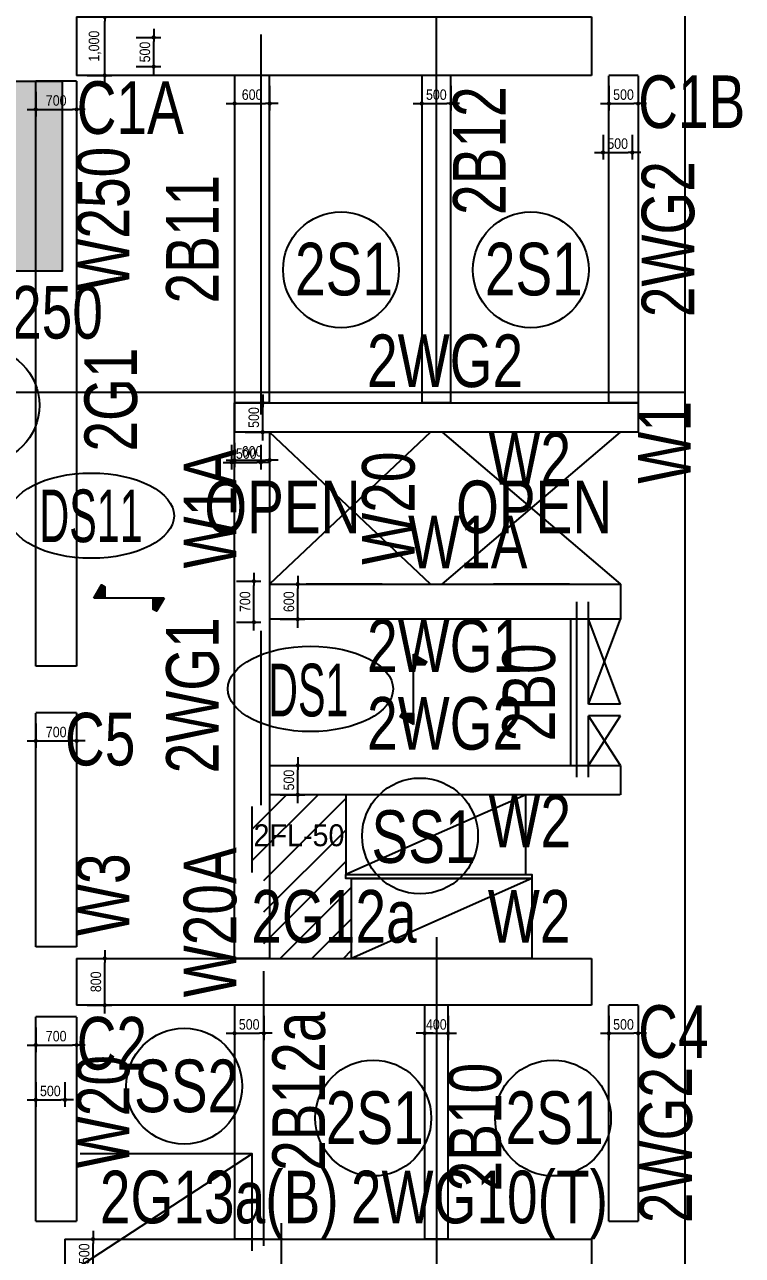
# Model space of a CAD drawing. Header units: millimetres. Extents: x -91198 to 200029, y -144 to 153500.
# Drawn here: x 166864 to 179136, y 107427 to 128474 of the extents above; entities that cross this region are included whole.
import ezdxf
from ezdxf.enums import TextEntityAlignment as Align

# ---------------------------------------------------------------- set-up
doc = ezdxf.new("R2010")
doc.units = ezdxf.units.MM
doc.linetypes.add('HID', pattern=[2.3, 1.5, -0.8])
doc.layers.get('Defpoints').update_dxf_attribs({"color": 159})
for name, color, linetype in [('^DECK', 130, 'Continuous'), ('A-CEN', 1, 'Continuous'), ('A-ELE', 7, 'Continuous'), ('A-HAT', 251, 'Continuous'), ('A-OPEN', 1, 'Continuous'), ('A-TEXT-NOTE', 7, 'Continuous'), ('BEAM-TEXT', 4, 'Continuous'), ('COLUMN-TEXT', 2, 'Continuous'), ('DECK-PL', 4, 'Continuous'), ('DECK-SLAB', 4, 'Continuous'), ('GIRDER-TEXT', 7, 'Continuous'), ('TXT-SLAB', 6, 'Continuous'), ('WALL-TEXT', 6, 'Continuous'), ('보(beam)', 4, 'HID'), ('보(girder)', 7, 'HID'), ('슬래브라인', 7, 'Continuous')]:
    doc.layers.add(name, color=color, linetype=linetype)
doc.layers.add('NOPLOT', color=191, linetype='Continuous', plot=False)
doc.styles.add('Gdim', font='', dxfattribs={"width": 0.9})
doc.styles.add('Gtx', font='')
doc.styles.get('Gdim').set_extended_font_data('Dotum')
doc.styles.get('Gtx').set_extended_font_data('Dotum')
doc.dimstyles.new('Gdim200', dxfattribs={"dimscale": 200, "dimtxt": 3, "dimasz": 1.2, "dimexe": 2, "dimexo": 3, "dimgap": 1, "dimtad": 1, "dimdsep": 46, "dimlunit": 6, "dimtxsty": 'Gdim', "dimblk1": '_CIDOT', "dimblk2": '_CIDOT', "dimsah": 1, "dimcen": 2.5, "dimdle": 2, "dimclrd": 1, "dimclre": 1, "dimclrt": 3, "dimazin": 2, "dimtfac": 1, "dimtix": 1, "dimtmove": 2, "dimatfit": 3, "dimldrblk": '_CIDOT', "dimfxl": 2, "dimtolj": 1, "dimtzin": 0, "dimarcsym": 0})

# ---------------------------------------------------------------- blocks, each defined once
blk = doc.blocks.new('_CIDOT')
at = {"color": 0, "linetype": 'ByBlock'}
blk.add_line((2, 0), (-1, 0), dxfattribs=at)
at = {"color": 0, "linetype": 'ByBlock', "const_width": 0.5}
blk.add_lwpolyline([(-0.25, 0, 1), (0.25, 0, 1)], format="xyb", close=True, dxfattribs=at)
blk = doc.blocks.new('*D1462')
at = {"layer": 'Defpoints', "color": 155, "lineweight": -2, "transparency": 16777216}
for p, q in [((-1675, 750), (-1255, 750)), ((-1375, 122), (-1375, 678)), ((-925, 700), (-505, 700)), ((-625, 172), (-625, 628)), ((-1675, 50), (-1255, 50)), ((-925, 100), (-505, 100))]:
    blk.add_line(p, q, dxfattribs=at)
at = {"layer": 'Defpoints', "color": 0, "transparency": 16777216}
for p in [(-1855, 750), (-1375, 750), (-1105, 700), (-625, 700), (-1855, 50), (-1105, 100)]:
    blk.add_point(p, dxfattribs=at)
at = {"layer": 'Defpoints', "color": 155, "lineweight": -2, "transparency": 16777216, "xscale": 71.99999999999994, "yscale": 71.99999999999994, "zscale": 71.99999999999994}
for p, rotation in [((-1375, 750), 90), ((-625, 700), 90), ((-1375, 50), 270), ((-625, 100), 270)]:
    blk.add_blockref('_CIDOT', p, dxfattribs=dict(at, rotation=rotation))
at = {"layer": 'Defpoints', "color": 3, "transparency": 16777216, "char_height": 180, "attachment_point": 5, "rotation": 90, "style": 'Gdim'}
for s, insert in [('\\A1;{\\C155;700}', (-1526, 400)), ('\\A1;{\\C155;600}', (-776, 400))]:
    blk.add_mtext(s, dxfattribs=dict(at, insert=insert))
blk = doc.blocks.new('*D1463')
at = {"layer": 'Defpoints', "color": 155, "lineweight": -2, "transparency": 16777216}
for p, q in [((-1485, 650), (-1065, 650)), ((-1185, 222), (-1185, 578)), ((-1485, 150), (-1065, 150))]:
    blk.add_line(p, q, dxfattribs=at)
at = {"layer": 'Defpoints', "color": 0, "transparency": 16777216}
for p in [(-1665, 650), (-1185, 650), (-1665, 150)]:
    blk.add_point(p, dxfattribs=at)
at = {"layer": 'Defpoints', "color": 155, "lineweight": -2, "transparency": 16777216, "xscale": 71.99999999999994, "yscale": 71.99999999999994, "zscale": 71.99999999999994}
for p, rotation in [((-1185, 650), 90), ((-1185, 150), 270)]:
    blk.add_blockref('_CIDOT', p, dxfattribs=dict(at, rotation=rotation))
at = {"layer": 'Defpoints', "color": 3, "transparency": 16777216, "insert": (-1336, 400), "char_height": 180, "attachment_point": 5, "rotation": 90, "style": 'Gdim'}
blk.add_mtext('\\A1;{\\C155;500}', dxfattribs=at)
blk = doc.blocks.new('*D1461')
at = {"layer": 'Defpoints', "color": 155, "lineweight": -2, "transparency": 16777216}
for p, q in [((-1725, 650), (-1305, 650)), ((-1425, 222), (-1425, 578)), ((-1725, 150), (-1305, 150))]:
    blk.add_line(p, q, dxfattribs=at)
at = {"layer": 'Defpoints', "color": 0, "transparency": 16777216}
for p in [(-1905, 650), (-1425, 650), (-1905, 150)]:
    blk.add_point(p, dxfattribs=at)
at = {"layer": 'Defpoints', "color": 155, "lineweight": -2, "transparency": 16777216, "xscale": 71.99999999999994, "yscale": 71.99999999999994, "zscale": 71.99999999999994}
for p, rotation in [((-1425, 650), 90), ((-1425, 150), 270)]:
    blk.add_blockref('_CIDOT', p, dxfattribs=dict(at, rotation=rotation))
at = {"layer": 'Defpoints', "color": 3, "transparency": 16777216, "insert": (-1576, 400), "char_height": 180, "attachment_point": 5, "rotation": 90, "style": 'Gdim'}
blk.add_mtext('\\A1;{\\C155;500}', dxfattribs=at)
blk = doc.blocks.new('*D1467')
at = {"layer": 'Defpoints', "color": 155, "lineweight": -2, "transparency": 16777216}
for p, q in [((-2025, 650), (-1605, 650)), ((-1725, 222), (-1725, 578)), ((-2025, 150), (-1605, 150))]:
    blk.add_line(p, q, dxfattribs=at)
at = {"layer": 'Defpoints', "color": 0, "transparency": 16777216}
for p in [(-2205, 650), (-1725, 650), (-2205, 150)]:
    blk.add_point(p, dxfattribs=at)
at = {"layer": 'Defpoints', "color": 155, "lineweight": -2, "transparency": 16777216, "xscale": 71.99999999999994, "yscale": 71.99999999999994, "zscale": 71.99999999999994}
for p, rotation in [((-1725, 650), 90), ((-1725, 150), 270)]:
    blk.add_blockref('_CIDOT', p, dxfattribs=dict(at, rotation=rotation))
at = {"layer": 'Defpoints', "color": 3, "transparency": 16777216, "insert": (-1876, 400), "char_height": 180, "attachment_point": 5, "rotation": 90, "style": 'Gdim'}
blk.add_mtext('\\A1;{\\C155;500}', dxfattribs=at)
blk = doc.blocks.new('*D1468')
at = {"layer": 'Defpoints', "color": 155, "lineweight": -2, "transparency": 16777216}
for p, q in [((-1725, 650), (-1305, 650)), ((-1425, 222), (-1425, 578)), ((-888, 550), (-468, 550)), ((-588, 122), (-588, 478)), ((-1725, 150), (-1305, 150)), ((-888, 50), (-468, 50))]:
    blk.add_line(p, q, dxfattribs=at)
at = {"layer": 'Defpoints', "color": 0, "transparency": 16777216}
for p in [(-1905, 650), (-1425, 650), (-1068, 550), (-588, 550), (-1905, 150), (-1068, 50)]:
    blk.add_point(p, dxfattribs=at)
at = {"layer": 'Defpoints', "color": 155, "lineweight": -2, "transparency": 16777216, "xscale": 71.99999999999994, "yscale": 71.99999999999994, "zscale": 71.99999999999994}
for p, rotation in [((-1425, 650), 90), ((-588, 550), 90), ((-1425, 150), 270), ((-588, 50), 270)]:
    blk.add_blockref('_CIDOT', p, dxfattribs=dict(at, rotation=rotation))
at = {"layer": 'Defpoints', "color": 3, "transparency": 16777216, "char_height": 180, "attachment_point": 5, "rotation": 90, "style": 'Gdim'}
for insert in [(-1576, 400), (-738, 300)]:
    blk.add_mtext('\\A1;{\\C155;500}', dxfattribs=dict(at, insert=insert))
blk = doc.blocks.new('*D1474')
at = {"layer": 'Defpoints', "color": 155, "lineweight": -2, "transparency": 16777216}
for p, q in [((-1825, 750), (-1405, 750)), ((-1525, 122), (-1525, 678)), ((-888, 550), (-468, 550)), ((-588, 122), (-588, 478)), ((-1825, 50), (-1405, 50)), ((-888, 50), (-468, 50))]:
    blk.add_line(p, q, dxfattribs=at)
at = {"layer": 'Defpoints', "color": 0, "transparency": 16777216}
for p in [(-2005, 750), (-1525, 750), (-1068, 550), (-588, 550), (-2005, 50), (-1068, 50)]:
    blk.add_point(p, dxfattribs=at)
at = {"layer": 'Defpoints', "color": 155, "lineweight": -2, "transparency": 16777216, "xscale": 71.99999999999994, "yscale": 71.99999999999994, "zscale": 71.99999999999994}
for p, rotation in [((-1525, 750), 90), ((-588, 550), 90), ((-1525, 50), 270), ((-588, 50), 270)]:
    blk.add_blockref('_CIDOT', p, dxfattribs=dict(at, rotation=rotation))
at = {"layer": 'Defpoints', "color": 3, "transparency": 16777216, "char_height": 180, "attachment_point": 5, "rotation": 90, "style": 'Gdim'}
for s, insert in [('\\A1;{\\C155;700}', (-1676, 400)), ('\\A1;{\\C155;500}', (-738, 300))]:
    blk.add_mtext(s, dxfattribs=dict(at, insert=insert))
blk = doc.blocks.new('*D1477')
at = {"layer": 'Defpoints', "color": 155, "lineweight": -2, "transparency": 16777216}
for p, q in [((-1725, 800), (-1305, 800)), ((-1425, 72), (-1425, 728)), ((-1725, 0), (-1305, 0))]:
    blk.add_line(p, q, dxfattribs=at)
at = {"layer": 'Defpoints', "color": 0, "transparency": 16777216}
for p in [(-1905, 800), (-1425, 800), (-1905, 0)]:
    blk.add_point(p, dxfattribs=at)
at = {"layer": 'Defpoints', "color": 155, "lineweight": -2, "transparency": 16777216, "xscale": 71.99999999999994, "yscale": 71.99999999999994, "zscale": 71.99999999999994}
for p, rotation in [((-1425, 800), 90), ((-1425, 0), 270)]:
    blk.add_blockref('_CIDOT', p, dxfattribs=dict(at, rotation=rotation))
at = {"layer": 'Defpoints', "color": 3, "transparency": 16777216, "insert": (-1576, 400), "char_height": 180, "attachment_point": 5, "rotation": 90, "style": 'Gdim'}
blk.add_mtext('\\A1;{\\C155;800}', dxfattribs=at)
blk = doc.blocks.new('*D1478')
at = {"layer": 'Defpoints', "color": 155, "lineweight": -2, "transparency": 16777216}
for p, q in [((-1725, 900), (-1305, 900)), ((-1425, -28), (-1425, 828)), ((-888, 550), (-468, 550)), ((-588, 122), (-588, 478)), ((-888, 50), (-468, 50)), ((-1725, -100), (-1305, -100))]:
    blk.add_line(p, q, dxfattribs=at)
at = {"layer": 'Defpoints', "color": 0, "transparency": 16777216}
for p in [(-1905, 900), (-1425, 900), (-1068, 550), (-588, 550), (-1068, 50), (-1905, -100)]:
    blk.add_point(p, dxfattribs=at)
at = {"layer": 'Defpoints', "color": 155, "lineweight": -2, "transparency": 16777216, "xscale": 71.99999999999994, "yscale": 71.99999999999994, "zscale": 71.99999999999994}
for p, rotation in [((-1425, 900), 90), ((-588, 550), 90), ((-588, 50), 270), ((-1425, -100), 270)]:
    blk.add_blockref('_CIDOT', p, dxfattribs=dict(at, rotation=rotation))
at = {"layer": 'Defpoints', "color": 3, "transparency": 16777216, "char_height": 180, "attachment_point": 5, "rotation": 90, "style": 'Gdim'}
for s, insert in [('\\A1;{\\C155;1,000}', (-1593, 400)), ('\\A1;{\\C155;500}', (-738, 300))]:
    blk.add_mtext(s, dxfattribs=dict(at, insert=insert))
blk = doc.blocks.new('*D1475')
at = {"layer": 'Defpoints', "color": 155, "lineweight": -2, "transparency": 16777216}
for p, q in [((-1725, 650), (-1305, 650)), ((-1425, 222), (-1425, 578)), ((-1725, 150), (-1305, 150))]:
    blk.add_line(p, q, dxfattribs=at)
at = {"layer": 'Defpoints', "color": 0, "transparency": 16777216}
for p in [(-1905, 650), (-1425, 650), (-1905, 150)]:
    blk.add_point(p, dxfattribs=at)
at = {"layer": 'Defpoints', "color": 155, "lineweight": -2, "transparency": 16777216, "xscale": 71.99999999999994, "yscale": 71.99999999999994, "zscale": 71.99999999999994}
for p, rotation in [((-1425, 650), 90), ((-1425, 150), 270)]:
    blk.add_blockref('_CIDOT', p, dxfattribs=dict(at, rotation=rotation))
at = {"layer": 'Defpoints', "color": 3, "transparency": 16777216, "insert": (-1576, 400), "char_height": 180, "attachment_point": 5, "rotation": 90, "style": 'Gdim'}
blk.add_mtext('\\A1;{\\C155;500}', dxfattribs=at)
blk = doc.blocks.new('*D1484')
at = {"layer": 'Defpoints', "color": 155, "lineweight": -2, "transparency": 16777216}
for p, q in [((-925, 700), (-505, 700)), ((-888, 550), (-468, 550)), ((-625, 172), (-625, 628)), ((-588, 122), (-588, 478)), ((-925, 100), (-505, 100)), ((-888, 50), (-468, 50))]:
    blk.add_line(p, q, dxfattribs=at)
at = {"layer": 'Defpoints', "color": 0, "transparency": 16777216}
for p in [(-1105, 700), (-625, 700), (-1068, 550), (-588, 550), (-1105, 100), (-1068, 50)]:
    blk.add_point(p, dxfattribs=at)
at = {"layer": 'Defpoints', "color": 155, "lineweight": -2, "transparency": 16777216, "xscale": 71.99999999999994, "yscale": 71.99999999999994, "zscale": 71.99999999999994}
for p, rotation in [((-625, 700), 90), ((-588, 550), 90), ((-625, 100), 270), ((-588, 50), 270)]:
    blk.add_blockref('_CIDOT', p, dxfattribs=dict(at, rotation=rotation))
at = {"layer": 'Defpoints', "color": 3, "transparency": 16777216, "char_height": 180, "attachment_point": 5, "rotation": 90, "style": 'Gdim'}
for s, insert in [('\\A1;{\\C155;600}', (-776, 400)), ('\\A1;{\\C155;500}', (-738, 300))]:
    blk.add_mtext(s, dxfattribs=dict(at, insert=insert))
blk = doc.blocks.new('*D1497')
at = {"layer": 'Defpoints', "color": 155, "lineweight": -2, "transparency": 16777216}
for p, q in [((-888, 600), (-468, 600)), ((-588, 72), (-588, 528)), ((-888, 0), (-468, 0))]:
    blk.add_line(p, q, dxfattribs=at)
at = {"layer": 'Defpoints', "color": 0, "transparency": 16777216}
for p in [(-1068, 600), (-588, 600), (-1068, 0)]:
    blk.add_point(p, dxfattribs=at)
at = {"layer": 'Defpoints', "color": 155, "lineweight": -2, "transparency": 16777216, "xscale": 71.99999999999994, "yscale": 71.99999999999994, "zscale": 71.99999999999994}
for p, rotation in [((-588, 600), 90), ((-588, 0), 270)]:
    blk.add_blockref('_CIDOT', p, dxfattribs=dict(at, rotation=rotation))
at = {"layer": 'Defpoints', "color": 3, "transparency": 16777216, "insert": (-738, 300), "char_height": 180, "attachment_point": 5, "rotation": 90, "style": 'Gdim'}
blk.add_mtext('\\A1;{\\C155;600}', dxfattribs=at)
blk = doc.blocks.new('*D1499')
at = {"layer": 'Defpoints', "color": 155, "lineweight": -2, "transparency": 16777216}
for p, q in [((-930, 550), (-510, 550)), ((-630, 122), (-630, 478)), ((-930, 50), (-510, 50))]:
    blk.add_line(p, q, dxfattribs=at)
at = {"layer": 'Defpoints', "color": 0, "transparency": 16777216}
for p in [(-1110, 550), (-630, 550), (-1110, 50)]:
    blk.add_point(p, dxfattribs=at)
at = {"layer": 'Defpoints', "color": 155, "lineweight": -2, "transparency": 16777216, "xscale": 71.99999999999994, "yscale": 71.99999999999994, "zscale": 71.99999999999994}
for p, rotation in [((-630, 550), 90), ((-630, 50), 270)]:
    blk.add_blockref('_CIDOT', p, dxfattribs=dict(at, rotation=rotation))
at = {"layer": 'Defpoints', "color": 3, "transparency": 16777216, "insert": (-781, 300), "char_height": 180, "attachment_point": 5, "rotation": 90, "style": 'Gdim'}
blk.add_mtext('\\A1;{\\C155;500}', dxfattribs=at)
blk = doc.blocks.new('*D1483')
at = {"layer": 'Defpoints', "color": 155, "lineweight": -2, "transparency": 16777216}
for p, q in [((-1725, 750), (-1305, 750)), ((-1425, 122), (-1425, 678)), ((-1725, 50), (-1305, 50))]:
    blk.add_line(p, q, dxfattribs=at)
at = {"layer": 'Defpoints', "color": 0, "transparency": 16777216}
for p in [(-1905, 750), (-1425, 750), (-1905, 50)]:
    blk.add_point(p, dxfattribs=at)
at = {"layer": 'Defpoints', "color": 155, "lineweight": -2, "transparency": 16777216, "xscale": 71.99999999999994, "yscale": 71.99999999999994, "zscale": 71.99999999999994}
for p, rotation in [((-1425, 750), 90), ((-1425, 50), 270)]:
    blk.add_blockref('_CIDOT', p, dxfattribs=dict(at, rotation=rotation))
at = {"layer": 'Defpoints', "color": 3, "transparency": 16777216, "insert": (-1576, 400), "char_height": 180, "attachment_point": 5, "rotation": 90, "style": 'Gdim'}
blk.add_mtext('\\A1;{\\C155;700}', dxfattribs=at)
blk = doc.blocks.new('*D1501')
at = {"layer": 'Defpoints', "color": 155, "lineweight": -2, "transparency": 16777216}
for p, q in [((-1725, 750), (-1305, 750)), ((-1425, 122), (-1425, 678)), ((-1725, 50), (-1305, 50))]:
    blk.add_line(p, q, dxfattribs=at)
at = {"layer": 'Defpoints', "color": 0, "transparency": 16777216}
for p in [(-1905, 750), (-1425, 750), (-1905, 50)]:
    blk.add_point(p, dxfattribs=at)
at = {"layer": 'Defpoints', "color": 155, "lineweight": -2, "transparency": 16777216, "xscale": 71.99999999999994, "yscale": 71.99999999999994, "zscale": 71.99999999999994}
for p, rotation in [((-1425, 750), 90), ((-1425, 50), 270)]:
    blk.add_blockref('_CIDOT', p, dxfattribs=dict(at, rotation=rotation))
at = {"layer": 'Defpoints', "color": 3, "transparency": 16777216, "insert": (-1576, 400), "char_height": 180, "attachment_point": 5, "rotation": 90, "style": 'Gdim'}
blk.add_mtext('\\A1;{\\C155;700}', dxfattribs=at)
blk = doc.blocks.new('A$C58C40D4B')
at = {"layer": 'DECK-PL'}
for points in [[(600, 2), (471, 228), (415, 196), (415, 2)], [(-600, 2), (-471, -223), (-415, -192), (-415, 2)]]:
    blk.add_hatch(color=256, dxfattribs=at).paths.add_polyline_path(points)
blk.add_line((-600, 2), (600, 2), dxfattribs=at)
for points in [[(600, 2), (471, 228), (415, 196), (415, 2), (415, 2), (471, 2), (600, 2)], [(-600, 2), (-471, -223), (-415, -192), (-415, 2), (-415, 2), (-471, 2), (-600, 2)]]:
    blk.add_lwpolyline(points, dxfattribs=at)
blk = doc.blocks.new('*D1619')
at = {"layer": 'Defpoints', "color": 155, "lineweight": -2, "transparency": 16777216}
for p, q in [((-588, 572), (-588, 644)), ((-888, 500), (-468, 500)), ((-588, 100), (-588, 500)), ((-888, 100), (-468, 100)), ((-588, 28), (-588, -44))]:
    blk.add_line(p, q, dxfattribs=at)
at = {"layer": 'Defpoints', "color": 0, "transparency": 16777216}
for p in [(-1068, 500), (-588, 500), (-1068, 100)]:
    blk.add_point(p, dxfattribs=at)
at = {"layer": 'Defpoints', "color": 155, "lineweight": -2, "transparency": 16777216, "xscale": 71.99999999999994, "yscale": 71.99999999999994, "zscale": 71.99999999999994}
for p, rotation in [((-588, 500), 270), ((-588, 100), 90)]:
    blk.add_blockref('_CIDOT', p, dxfattribs=dict(at, rotation=rotation))
at = {"layer": 'Defpoints', "color": 3, "transparency": 16777216, "insert": (-738, 300), "char_height": 180, "attachment_point": 5, "rotation": 90, "style": 'Gdim'}
blk.add_mtext('\\A1;{\\C155;400}', dxfattribs=at)
blk = doc.blocks.new('*D1625')
at = {"layer": 'Defpoints', "color": 155, "lineweight": -2, "transparency": 16777216}
for p, q in [((-988, 550), (-568, 550)), ((-688, 122), (-688, 478)), ((-988, 50), (-568, 50))]:
    blk.add_line(p, q, dxfattribs=at)
at = {"layer": 'Defpoints', "color": 0, "transparency": 16777216}
for p in [(-1168, 550), (-688, 550), (-1168, 50)]:
    blk.add_point(p, dxfattribs=at)
at = {"layer": 'Defpoints', "color": 155, "lineweight": -2, "transparency": 16777216, "xscale": 71.99999999999994, "yscale": 71.99999999999994, "zscale": 71.99999999999994}
for p, rotation in [((-688, 550), 90), ((-688, 50), 270)]:
    blk.add_blockref('_CIDOT', p, dxfattribs=dict(at, rotation=rotation))
at = {"layer": 'Defpoints', "color": 3, "transparency": 16777216, "insert": (-838, 300), "char_height": 180, "attachment_point": 5, "rotation": 90, "style": 'Gdim'}
blk.add_mtext('\\A1;{\\C155;500}', dxfattribs=at)
blk = doc.blocks.new('*U1132')
at = {"layer": 'Defpoints'}
for p, q in [((-1105.451, 700), (-1105.451, 100)), ((4894.549, 700), (4894.549, 100))]:
    blk.add_line(p, q, dxfattribs=at)
at = {"layer": '보(girder)'}
for p, q in [((-1105.451, 700), (4894.549, 700)), ((4894.549, 100), (-1105.451, 100))]:
    blk.add_line(p, q, dxfattribs=at)
at = {"layer": 'Defpoints'}
dim = blk.add_linear_dim(base=(-625.451, 700), p1=(-1105.451, 100), p2=(-1105.451, 700), angle=90, text='{\\C155;<>}', dimstyle='Gdim200', override={"dimscale": 60, "dimzin": 8, "dimclrd": 155, "dimclre": 155}, dxfattribs=at)
dim.commit()
dim.dimension.update_dxf_attribs({"geometry": '*D1462', "text_midpoint": (-775.573, 400)})
blk = doc.blocks.new('*U1134')
at = {"layer": 'Defpoints'}
for p, q in [((-1665.452, 650), (-1665.452, 150)), ((4334.548, 650), (4334.548, 150))]:
    blk.add_line(p, q, dxfattribs=at)
at = {"layer": '보(girder)'}
for p, q in [((-1665.452, 650), (4334.548, 650)), ((4334.548, 150), (-1665.452, 150))]:
    blk.add_line(p, q, dxfattribs=at)
at = {"layer": 'Defpoints'}
dim = blk.add_linear_dim(base=(-1185.452, 650), p1=(-1665.452, 150), p2=(-1665.452, 650), angle=90, text='{\\C155;<>}', dimstyle='Gdim200', override={"dimscale": 60, "dimzin": 8, "dimclrd": 155, "dimclre": 155}, dxfattribs=at)
dim.commit()
dim.dimension.update_dxf_attribs({"geometry": '*D1463', "text_midpoint": (-1335.574, 400)})
blk = doc.blocks.new('*U1136')
at = {"layer": 'Defpoints'}
for p, q in [((-1905.451, 650), (-1905.451, 150)), ((1794.549, 650), (1794.549, 150))]:
    blk.add_line(p, q, dxfattribs=at)
at = {"layer": '보(girder)'}
for p, q in [((-1905.451, 650), (1794.549, 650)), ((1794.549, 150), (-1905.451, 150))]:
    blk.add_line(p, q, dxfattribs=at)
at = {"layer": 'Defpoints'}
dim = blk.add_linear_dim(base=(-1425.451, 650), p1=(-1905.451, 150), p2=(-1905.451, 650), angle=90, text='{\\C155;<>}', dimstyle='Gdim200', override={"dimscale": 60, "dimzin": 8, "dimclrd": 155, "dimclre": 155}, dxfattribs=at)
dim.commit()
dim.dimension.update_dxf_attribs({"geometry": '*D1461', "text_midpoint": (-1575.573, 400)})
blk = doc.blocks.new('*U1138')
at = {"layer": 'Defpoints'}
for p, q in [((-2205.452, 650), (-2205.452, 150)), ((4694.548, 650), (4694.548, 150))]:
    blk.add_line(p, q, dxfattribs=at)
at = {"layer": '보(girder)'}
for p, q in [((-2205.452, 650), (4694.548, 650)), ((4694.548, 150), (-2205.452, 150))]:
    blk.add_line(p, q, dxfattribs=at)
at = {"layer": 'Defpoints'}
dim = blk.add_linear_dim(base=(-1725.452, 650), p1=(-2205.452, 150), p2=(-2205.452, 650), angle=90, text='{\\C155;<>}', dimstyle='Gdim200', override={"dimscale": 60, "dimzin": 8, "dimclrd": 155, "dimclre": 155}, dxfattribs=at)
dim.commit()
dim.dimension.update_dxf_attribs({"geometry": '*D1467', "text_midpoint": (-1875.574, 400)})
blk = doc.blocks.new('*U1146')
at = {"layer": 'Defpoints'}
for p, q in [((-1905.451, 650), (-1905.451, 150)), ((3694.549, 650), (3694.549, 150))]:
    blk.add_line(p, q, dxfattribs=at)
at = {"layer": '보(girder)'}
for p, q in [((-1905.451, 650), (3694.549, 650)), ((3694.549, 150), (-1905.451, 150))]:
    blk.add_line(p, q, dxfattribs=at)
at = {"layer": 'Defpoints'}
dim = blk.add_linear_dim(base=(-1425.451, 650), p1=(-1905.451, 150), p2=(-1905.451, 650), angle=90, text='{\\C155;<>}', dimstyle='Gdim200', override={"dimscale": 60, "dimzin": 8, "dimclrd": 155, "dimclre": 155}, dxfattribs=at)
dim.commit()
dim.dimension.update_dxf_attribs({"geometry": '*D1468', "text_midpoint": (-1575.573, 400)})
blk = doc.blocks.new('*U1158')
at = {"layer": 'Defpoints'}
for p, q in [((-2005.451, 750), (-2005.451, 50)), ((1494.549, 750), (1494.549, 50))]:
    blk.add_line(p, q, dxfattribs=at)
at = {"layer": '보(girder)'}
for p, q in [((-2005.451, 750), (1494.549, 750)), ((1494.549, 50), (-2005.451, 50))]:
    blk.add_line(p, q, dxfattribs=at)
at = {"layer": 'Defpoints'}
dim = blk.add_linear_dim(base=(-1525.451, 750), p1=(-2005.451, 50), p2=(-2005.451, 750), angle=90, text='{\\C155;<>}', dimstyle='Gdim200', override={"dimscale": 60, "dimzin": 8, "dimclrd": 155, "dimclre": 155}, dxfattribs=at)
dim.commit()
dim.dimension.update_dxf_attribs({"geometry": '*D1474', "text_midpoint": (-1675.573, 400)})
blk = doc.blocks.new('*U1164')
at = {"layer": 'Defpoints'}
for p, q in [((-1905.451, 800), (-1905.451, 0)), ((6894.549, 800), (6894.549, 0))]:
    blk.add_line(p, q, dxfattribs=at)
at = {"layer": '보(girder)'}
for p, q in [((-1905.451, 800), (6894.549, 800)), ((6894.549, 0), (-1905.451, 0))]:
    blk.add_line(p, q, dxfattribs=at)
at = {"layer": 'Defpoints'}
dim = blk.add_linear_dim(base=(-1425.451, 800), p1=(-1905.451, 0), p2=(-1905.451, 800), angle=90, text='{\\C155;<>}', dimstyle='Gdim200', override={"dimscale": 60, "dimzin": 8, "dimclrd": 155, "dimclre": 155}, dxfattribs=at)
dim.commit()
dim.dimension.update_dxf_attribs({"geometry": '*D1477', "text_midpoint": (-1575.573, 400)})
blk = doc.blocks.new('*U1166')
at = {"layer": 'Defpoints'}
for p, q in [((-1905.451, 900), (-1905.451, -100)), ((6894.549, 900), (6894.549, -100))]:
    blk.add_line(p, q, dxfattribs=at)
at = {"layer": '보(girder)'}
for p, q in [((-1905.451, 900), (6894.549, 900)), ((6894.549, -100), (-1905.451, -100))]:
    blk.add_line(p, q, dxfattribs=at)
at = {"layer": 'Defpoints'}
dim = blk.add_linear_dim(base=(-1425.451, 900), p1=(-1905.451, -100), p2=(-1905.451, 900), angle=90, text='{\\C155;<>}', dimstyle='Gdim200', override={"dimscale": 60, "dimzin": 8, "dimclrd": 155, "dimclre": 155}, dxfattribs=at)
dim.commit()
dim.dimension.update_dxf_attribs({"geometry": '*D1478', "text_midpoint": (-1592.914, 400)})
blk = doc.blocks.new('*U1160')
at = {"layer": 'Defpoints'}
for p, q in [((-1905.451, 650), (-1905.451, 150)), ((7094.549, 650), (7094.549, 150))]:
    blk.add_line(p, q, dxfattribs=at)
at = {"layer": '보(girder)'}
for p, q in [((-1905.451, 650), (7094.549, 650)), ((7094.549, 150), (-1905.451, 150))]:
    blk.add_line(p, q, dxfattribs=at)
at = {"layer": 'Defpoints'}
dim = blk.add_linear_dim(base=(-1425.451, 650), p1=(-1905.451, 150), p2=(-1905.451, 650), angle=90, text='{\\C155;<>}', dimstyle='Gdim200', override={"dimscale": 60, "dimzin": 8, "dimclrd": 155, "dimclre": 155}, dxfattribs=at)
dim.commit()
dim.dimension.update_dxf_attribs({"geometry": '*D1475', "text_midpoint": (-1575.573, 400)})
blk = doc.blocks.new('*U1178')
at = {"layer": 'Defpoints'}
for p, q in [((-1105.451, 700), (-1105.451, 100)), ((7894.549, 700), (7894.549, 100))]:
    blk.add_line(p, q, dxfattribs=at)
at = {"layer": '보(girder)'}
for p, q in [((-1105.451, 700), (7894.549, 700)), ((7894.549, 100), (-1105.451, 100))]:
    blk.add_line(p, q, dxfattribs=at)
at = {"layer": 'Defpoints'}
dim = blk.add_linear_dim(base=(-625.451, 700), p1=(-1105.451, 100), p2=(-1105.451, 700), angle=90, text='{\\C155;<>}', dimstyle='Gdim200', override={"dimscale": 60, "dimzin": 8, "dimclrd": 155, "dimclre": 155}, dxfattribs=at)
dim.commit()
dim.dimension.update_dxf_attribs({"geometry": '*D1484', "text_midpoint": (-775.573, 400)})
blk = doc.blocks.new('*U1204')
at = {"layer": 'Defpoints'}
for p, q in [((-1067.879, 600), (-1067.879, 0)), ((4532.121, 600), (4532.121, 0))]:
    blk.add_line(p, q, dxfattribs=at)
at = {"layer": '보(beam)'}
for p, q in [((4532.121, 600), (-1067.879, 600)), ((-1067.879, 0), (4532.121, 0))]:
    blk.add_line(p, q, dxfattribs=at)
at = {"layer": 'Defpoints'}
dim = blk.add_linear_dim(base=(-587.879, 600), p1=(-1067.879, 0), p2=(-1067.879, 600), angle=90, text='{\\C155;<>}', dimstyle='Gdim200', override={"dimscale": 60, "dimzin": 8, "dimclrd": 155, "dimclre": 155}, dxfattribs=at)
dim.commit()
dim.dimension.update_dxf_attribs({"geometry": '*D1497', "text_midpoint": (-738.001, 300)})
blk = doc.blocks.new('*U1208')
at = {"layer": 'Defpoints'}
for p, q in [((-1110.379, 550), (-1110.379, 50)), ((2889.621, 550), (2889.621, 50))]:
    blk.add_line(p, q, dxfattribs=at)
at = {"layer": '보(beam)'}
for p, q in [((2889.621, 550), (-1110.379, 550)), ((-1110.379, 50), (2889.621, 50))]:
    blk.add_line(p, q, dxfattribs=at)
at = {"layer": 'Defpoints'}
dim = blk.add_linear_dim(base=(-630.379, 550), p1=(-1110.379, 50), p2=(-1110.379, 550), angle=90, text='{\\C155;<>}', dimstyle='Gdim200', override={"dimscale": 60, "dimzin": 8, "dimclrd": 155, "dimclre": 155}, dxfattribs=at)
dim.commit()
dim.dimension.update_dxf_attribs({"geometry": '*D1499', "text_midpoint": (-780.501, 300)})
blk = doc.blocks.new('*U1176')
at = {"layer": 'Defpoints'}
for p, q in [((-1905.451, 750), (-1905.451, 50)), ((8094.549, 750), (8094.549, 50))]:
    blk.add_line(p, q, dxfattribs=at)
at = {"layer": '보(girder)'}
for p, q in [((-1905.451, 750), (8094.549, 750)), ((8094.549, 50), (-1905.451, 50))]:
    blk.add_line(p, q, dxfattribs=at)
at = {"layer": 'Defpoints'}
dim = blk.add_linear_dim(base=(-1425.451, 750), p1=(-1905.451, 50), p2=(-1905.451, 750), angle=90, text='{\\C155;<>}', dimstyle='Gdim200', override={"dimscale": 60, "dimzin": 8, "dimclrd": 155, "dimclre": 155}, dxfattribs=at)
dim.commit()
dim.dimension.update_dxf_attribs({"geometry": '*D1483', "text_midpoint": (-1575.573, 400)})
blk = doc.blocks.new('*U1212')
at = {"layer": 'Defpoints'}
for p, q in [((-1905.451, 750), (-1905.451, 50)), ((2094.549, 750), (2094.549, 50))]:
    blk.add_line(p, q, dxfattribs=at)
at = {"layer": '보(girder)'}
for p, q in [((-1905.451, 750), (2094.549, 750)), ((2094.549, 50), (-1905.451, 50))]:
    blk.add_line(p, q, dxfattribs=at)
at = {"layer": 'Defpoints'}
dim = blk.add_linear_dim(base=(-1425.451, 750), p1=(-1905.451, 50), p2=(-1905.451, 750), angle=90, text='{\\C155;<>}', dimstyle='Gdim200', override={"dimscale": 60, "dimzin": 8, "dimclrd": 155, "dimclre": 155}, dxfattribs=at)
dim.commit()
dim.dimension.update_dxf_attribs({"geometry": '*D1501', "text_midpoint": (-1575.573, 400)})
blk = doc.blocks.new('*U1442')
at = {"layer": 'Defpoints'}
for p, q in [((-1067.879, 500), (-1067.879, 100)), ((2932.121, 500), (2932.121, 100))]:
    blk.add_line(p, q, dxfattribs=at)
at = {"layer": '보(beam)'}
for p, q in [((2932.121, 500), (-1067.879, 500)), ((-1067.879, 100), (2932.121, 100))]:
    blk.add_line(p, q, dxfattribs=at)
at = {"layer": 'Defpoints'}
dim = blk.add_linear_dim(base=(-587.879, 500), p1=(-1067.879, 100), p2=(-1067.879, 500), angle=90, text='{\\C155;<>}', dimstyle='Gdim200', override={"dimscale": 60, "dimzin": 8, "dimclrd": 155, "dimclre": 155}, dxfattribs=at)
dim.commit()
dim.dimension.update_dxf_attribs({"geometry": '*D1619', "text_midpoint": (-738.001, 300)})
blk = doc.blocks.new('*U1450')
at = {"layer": 'Defpoints'}
for p, q in [((-1167.879, 550), (-1167.879, 50)), ((4432.121, 550), (4432.121, 50))]:
    blk.add_line(p, q, dxfattribs=at)
at = {"layer": '보(beam)'}
for p, q in [((4432.121, 550), (-1167.879, 550)), ((-1167.879, 50), (4432.121, 50))]:
    blk.add_line(p, q, dxfattribs=at)
at = {"layer": 'Defpoints'}
dim = blk.add_linear_dim(base=(-687.879, 550), p1=(-1167.879, 50), p2=(-1167.879, 550), angle=90, text='{\\C155;<>}', dimstyle='Gdim200', override={"dimscale": 60, "dimzin": 8, "dimclrd": 155, "dimclre": 155}, dxfattribs=at)
dim.commit()
dim.dimension.update_dxf_attribs({"geometry": '*D1625', "text_midpoint": (-838.001, 300)})

msp = doc.modelspace()

# ---------------------------------------------------------------- hatches: boundary and pattern name
at = {"layer": 'A-HAT'}
h = msp.add_hatch(dxfattribs=at)
h.set_pattern_fill('ANSI33', color=256, scale=120)
h.paths.add_polyline_path([(112553.571, 144505.018), (106403.571, 144505.018), (106403.571, 144105.018), (102953.571, 144105.018), (102953.571, 143505.018), (102003.571, 143505.018), (102003.571, 142055.018), (104203.571, 142055.018), (104203.571, 131355.018), (102003.571, 131355.018), (102003.571, 128705.018), (102953.571, 128705.018), (102953.571, 127505.018), (102003.571, 127505.018), (102003.571, 124255.018), (104203.571, 124255.018), (104203.571, 116905.018), (112753.571, 116905.018), (112753.571, 117505.018), (113553.571, 117505.018), (113553.571, 116905.02), (123553.571, 116905.02), (123553.571, 117505.018), (124353.571, 117505.018), (124353.571, 116905.02), (134353.571, 116905.02), (134353.571, 117505.018), (135153.571, 117505.018), (135153.571, 116905.02), (145153.571, 116905.02), (145153.571, 117505.018), (145953.571, 117505.018), (145953.571, 116905.02), (155953.571, 116905.02), (155953.571, 117505.018), (156753.571, 117505.018), (156753.571, 116905.018), (165303.571, 116905.018), (165303.571, 124255.018), (167503.571, 124255.018), (167503.571, 127505.018), (166553.571, 127505.018), (166553.571, 128705.018), (167503.571, 128705.018), (167503.571, 134905.018), (165303.571, 134905.018), (165303.571, 142055.018), (167503.571, 142055.018), (167503.571, 143505.018), (166553.571, 143505.018), (166553.571, 144105.018), (165253.571, 144105.018), (165253.571, 144355.018), (166553.571, 144355.018), (166553.571, 144705.018), (167503.571, 144705.018), (167503.571, 148205.018), (166753.571, 148205.018), (166753.571, 148755.018), (160453.571, 148755.016), (160453.571, 144355.018), (160553.571, 144355.018), (160553.571, 144105.018), (156953.571, 144105.018), (156953.571, 143505.018), (155753.571, 143505.018), (155753.571, 144505.018), (146153.571, 144505.018), (146153.571, 144705.018), (144953.571, 144705.018), (144953.571, 144505.018), (135353.571, 144505.018), (135353.571, 144705.018), (134153.571, 144705.018), (134153.571, 144505.018), (124553.571, 144505.018), (124553.571, 144705.018), (123353.571, 144705.018), (123353.571, 144505.018), (113753.571, 144505.018), (113753.571, 144705.018), (112553.571, 144705.018)])
at = {"layer": 'A-HAT', "transparency": 33554687}
h = msp.add_hatch(dxfattribs=at)
h.set_pattern_fill('ANSI31', color=256, scale=120)
h.paths.add_polyline_path([(172453.571, 112505.018), (170953.572, 112505.018), (170953.572, 113975.018), (170753.572, 113975.018), (170753.572, 115105.018), (170953.572, 115105.018), (170953.571, 115305.018), (172353.571, 115305.018), (172353.571, 113870.018), (172453.571, 113870.018)])

# ---------------------------------------------------------------- linework, layer by layer
at = {"layer": '^DECK', "color": 0}
for centre in [(172273.373, 124280.363), (175518.26, 124280.363), (166125.034, 121963.738), (173624.66, 114599.111), (169592.531, 110319.65), (172824.42, 109775.798), (175898.551, 109775.798)]:
    msp.add_circle(centre, 990.918, dxfattribs=at)
for centre in [(168006.041, 120076.378), (171750.976, 117113.651)]:
    msp.add_ellipse(centre, major_axis=(1412.381, 0), ratio=0.51617646, dxfattribs=at)
at = {"layer": 'A-CEN'}
for p, q in [((170903.571, 118105.018), (170903.571, 115123.955)), ((173903.571, 112869.999), (173903.571, 105515.016)), ((171253.571, 105789.643), (171253.571, 107978.423))]:
    msp.add_line(p, q, dxfattribs=at)
at = {"layer": 'A-ELE', "elevation": 0}
msp.add_lwpolyline([(170753.571, 107505.018), (170753.571, 109165.014), (167813.571, 109165.017)], dxfattribs=at)
at = {"layer": 'A-OPEN', "linetype": 'HID'}
for p, q in [((170903.571, 128305.018), (170903.571, 121805.018)), ((170953.571, 107590.018, 0), (170953.571, 112290.018, 0))]:
    msp.add_line(p, q, dxfattribs=at)
at = {"layer": 'A-OPEN'}
for p, q in [((173803.571, 121505.018), (171053.571, 118905.018)), ((173803.571, 118905.018), (171053.571, 121505.018)), ((174003.571, 118905.018), (177053.571, 121505.018)), ((174003.571, 121505.018), (177053.571, 118905.018)), ((176503.572, 116855.016), (177053.571, 118305.018)), ((177053.576, 116855.016), (176503.572, 118305.018)), ((177053.571, 115805.018), (176503.572, 116655.016)), ((176503.572, 115805.018), (177053.576, 116655.016)), ((170753.571, 109165.014), (167753.571, 107205.018))]:
    msp.add_line(p, q, dxfattribs=at)
at = {"layer": 'A-OPEN', "linetype": 'Continuous'}
for p, q in [((175433.571, 115305.018), (172353.571, 113940.018)), ((175533.571, 113870.018), (172453.571, 112505.018))]:
    msp.add_line(p, q, dxfattribs=at)
at = {"layer": 'NOPLOT', "elevation": 0}
for points in [[(166153.571, 150005.018), (178153.571, 150005.018), (178153.571, 122185.018), (166153.571, 122185.018)], [(166153.571, 130305.017), (178153.571, 130305.017), (178153.571, 102485.017), (166153.571, 102485.017)]]:
    msp.add_lwpolyline(points, close=True, dxfattribs=at)
at = {"layer": '보(beam)', "linetype": 'HID'}
msp.add_line((176203.572, 115805.018), (176203.572, 118305.018), dxfattribs=at)
at = {"layer": '보(girder)'}
msp.add_line((170453.571, 121505.018), (170453.571, 122005.018), dxfattribs=at)
at = {"layer": '슬래브라인', "color": 1}
msp.add_line((173903.571, 122305.018), (173903.571, 153500), dxfattribs=at)
at = {"layer": '슬래브라인'}
for p, q in [((172978.571, 118905.018), (171678.571, 118905.018)), ((176178.571, 118905.018), (174878.571, 118905.018)), ((176303.572, 115605.018), (176303.572, 118605.018)), ((176503.572, 116855.016), (176503.572, 118605.018)), ((177053.572, 116855.016), (176503.572, 116855.016)), ((176503.572, 115605.018), (176503.572, 116655.016)), ((177053.572, 116655.016), (176503.572, 116655.016)), ((170753.572, 113975.018), (170753.572, 115105.018))]:
    msp.add_line(p, q, dxfattribs=at)
at = {"layer": '슬래브라인', "elevation": 0}
msp.add_lwpolyline([(166553.571, 128705.018), (166553.571, 127505.018), (167503.571, 127505.018), (167503.571, 124255.018), (165303.571, 124255.018), (165303.571, 116905.018), (156753.571, 116905.018), (156753.571, 117505.018), (155953.571, 117505.018), (155953.571, 116905.02), (145953.571, 116905.02), (145953.571, 117505.018), (145153.571, 117505.018)], dxfattribs=at)
for points in [[(172353.571, 113940.018), (175433.571, 113940.018), (175433.571, 115305.018), (172353.571, 115305.018)], [(172353.571, 113940.018), (175533.571, 113940.018), (175533.571, 113870.018), (172353.571, 113870.018)], [(172453.571, 113870.018), (175533.571, 113870.018), (175533.571, 112505.018), (172453.571, 112505.018)]]:
    msp.add_lwpolyline(points, close=True, dxfattribs=at)

# ---------------------------------------------------------------- block references
at = {"layer": 'DECK-PL', "xscale": -1}
msp.add_blockref('A$C58C40D4B', (168648.654, 118665.304), dxfattribs=at)
at = {"layer": 'DECK-PL', "xscale": -1, "rotation": 270}
msp.add_blockref('A$C58C40D4B', (173510.351, 117108.197), dxfattribs=at)
at = {"layer": '보(beam)', "rotation": 270}
for name, p in [('*U1204', (170453.571, 126537.139)), ('*U1450', (173603.571, 126437.139)), ('*U1208', (170403.571, 110594.639)), ('*U1442', (173603.571, 110637.138))]:
    msp.add_blockref(name, p, dxfattribs=at)
at = {"layer": '보(girder)'}
for name, p in [('*U1166', (169659.022, 127705.018)), ('*U1138', (172659.023, 121355.018)), ('*U1132', (172159.022, 118205.018)), ('*U1134', (172719.023, 115155.018)), ('*U1164', (169659.022, 111705.018)), ('*U1160', (169459.022, 107055.018))]:
    msp.add_blockref(name, p, dxfattribs=at)
at = {"layer": '보(girder)', "rotation": 270}
for name, p in [('*U1146', (176703.572, 125699.567)), ('*U1176', (167003.571, 125599.567)), ('*U1178', (170353.571, 120399.567)), ('*U1212', (167003.571, 114799.567)), ('*U1136', (176703.572, 109799.567)), ('*U1158', (167003.571, 109499.567))]:
    msp.add_blockref(name, p, dxfattribs=at)

# ---------------------------------------------------------------- texts
at = {"layer": 'A-TEXT-NOTE', "style": 'Gtx', "width": 0.8}
for p in [(171269.891, 120226.865), (175574.891, 120226.865)]:
    msp.add_text('OPEN', height=900, dxfattribs=at).set_placement(p, align=Align.MIDDLE_CENTER)
at = {"layer": 'BEAM-TEXT', "color": 1, "style": 'Gtx', "width": 0.8}
msp.add_text('2B12', height=900, rotation=90, dxfattribs=at).set_placement((175358.401, 126318.431), align=Align.BOTTOM_CENTER)
at = {"layer": 'BEAM-TEXT', "style": 'Gtx', "width": 0.8}
for s, p in [('2B11', (170453.571, 124805.018, 0)), ('2B0', (176203.572, 117055.018)), ('2B10', (175283.119, 109621.152))]:
    msp.add_text(s, height=900, rotation=90, dxfattribs=at).set_placement(p, align=Align.BOTTOM_CENTER)
msp.add_text('2B12a', height=900, rotation=90, dxfattribs=at).set_placement((171099.256, 110233.219, 0), align=Align.TOP_CENTER)
at = {"layer": 'COLUMN-TEXT', "color": 3, "style": 'Gtx', "width": 0.8}
for s, p in [('C1B', (177353.572, 127605.018)), ('C1A', (167753.571, 127505.018)), ('C5', (167553.571, 116705.018)), ('C4', (177353.571, 111705.018)), ('C2', (167753.571, 111505.018))]:
    msp.add_text(s, height=900, dxfattribs=at).set_placement(p, align=Align.TOP_LEFT)
at = {"layer": 'DECK-SLAB', "style": 'Gtx', "width": 0.6}
for s, p in [('DS11', (167116.508, 119623.864, 0)), ('DS1', (171027.244, 116644.597, 0))]:
    msp.add_text(s, height=900, dxfattribs=at).set_placement(p)
at = {"layer": 'GIRDER-TEXT', "style": 'Gtx', "width": 0.8}
for s, p in [('2WG2', (178583.691, 124805.018)), ('2WG1', (170453.571, 117005.018)), ('2WG2', (178544.312, 109313.145))]:
    msp.add_text(s, height=900, rotation=90, dxfattribs=at).set_placement(p, align=Align.BOTTOM_CENTER)
for s, p in [('2WG2', (174053.571, 122005.018)), ('2WG2', (174053.571, 115805.018)), ('2G12a', (172153.571, 112505.018)), ('2G13a(B)', (170191.667, 107705.018)), ('2WG10(T)', (174640.061, 107705.018))]:
    msp.add_text(s, height=900, dxfattribs=at).set_placement(p, align=Align.BOTTOM_CENTER)
msp.add_text('2G1', height=900, rotation=90, dxfattribs=at).set_placement((167886.672, 122062.286), align=Align.TOP_CENTER)
msp.add_text('2WG1', height=900, dxfattribs=at).set_placement((174053.571, 118305.018), align=Align.TOP_CENTER)
at = {"layer": 'NOPLOT', "style": 'Gtx'}
msp.add_text('2FL-50', height=375, dxfattribs=at).set_placement((171554.587, 114611.21), align=Align.MIDDLE_CENTER)
at = {"layer": 'TXT-SLAB', "style": 'Gtx', "width": 0.8}
for s, p in [('2S1', (171487.146, 123843.738)), ('2S1', (174732.033, 123843.738)), ('SS1', (172794.282, 114138.946, 0)), ('SS2', (168735.946, 109875.756)), ('2S1', (172012.954, 109331.904)), ('2S1', (175087.085, 109331.904))]:
    msp.add_text(s, height=900, dxfattribs=at).set_placement(p)
at = {"layer": 'WALL-TEXT', "style": 'Gtx', "width": 0.8}
for s, p in [('W250', (167753.571, 125155.018, 0)), ('W1', (177353.571, 121330.018, 0)), ('W3', (167753.571, 113594.901, 0)), ('W20', (167753.571, 109885.277, 0))]:
    msp.add_text(s, height=900, rotation=90, dxfattribs=at).set_placement(p, align=Align.TOP_CENTER)
for s, p in [('W250', (166972.56, 124005.018, 0)), ('W2', (175500.898, 121505.018, 0)), ('W2', (175500.898, 115305.018, 0))]:
    msp.add_text(s, height=900, dxfattribs=at).set_placement(p, align=Align.TOP_CENTER)
for s, p in [('W1A', (170753.571, 120195.059, 0)), ('W20', (173803.571, 120205.018, 0))]:
    msp.add_text(s, height=900, rotation=90, dxfattribs=at).set_placement(p, align=Align.BOTTOM_CENTER)
for s, p in [('W1A', (174441.071, 118905.018, 0)), ('W2', (175490.033, 112505.018, 0))]:
    msp.add_text(s, height=900, dxfattribs=at).set_placement(p, align=Align.BOTTOM_CENTER)
at = {"layer": 'WALL-TEXT', "color": 2, "style": 'Gtx', "width": 0.8}
msp.add_text('W20A', height=900, rotation=90, dxfattribs=at).set_placement((170753.571, 113122.723, 0), align=Align.BOTTOM_CENTER)

doc.saveas('drawing.dxf')
